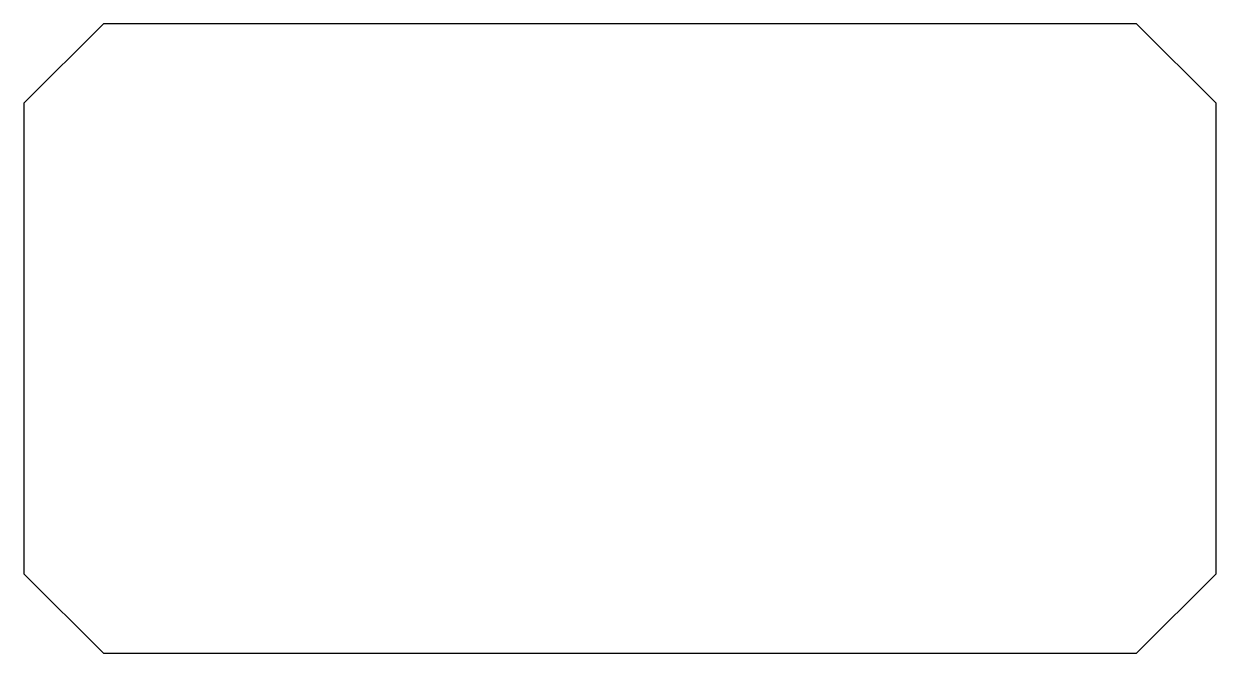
# Model space of a CAD drawing. Header units: millimetres. Extents: x -9.8 to 9.8, y -5.2 to 5.2.
import ezdxf

# ---------------------------------------------------------------- set-up
doc = ezdxf.new("R2010")
doc.units = ezdxf.units.MM
doc.layers.get('0').update_dxf_attribs({"lineweight": 25, "true_color": 0xffffff})

msp = doc.modelspace()

# ---------------------------------------------------------------- linework, layer by layer
for p, q in [((-9.75, 3.85), (-8.45, 5.15)), ((8.45, 5.15), (-8.45, 5.15)), ((8.45, 5.15), (9.75, 3.85)), ((-9.75, 3.85), (-9.75, -3.85)), ((9.75, -3.85), (9.75, 3.85)), ((-8.45, -5.15), (-9.75, -3.85)), ((9.75, -3.85), (8.45, -5.15)), ((-8.45, -5.15), (8.45, -5.15))]:
    msp.add_line(p, q)

doc.saveas('drawing.dxf')
